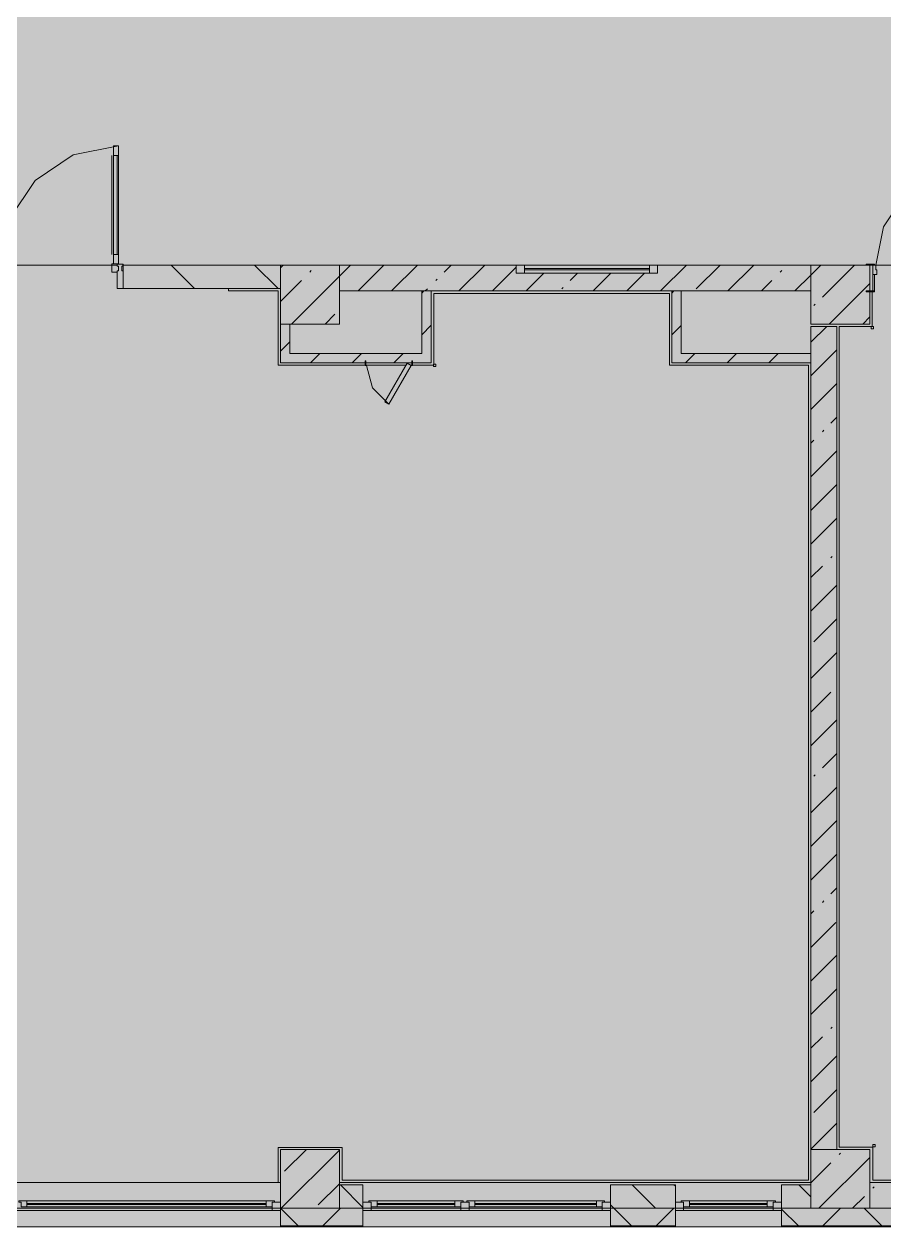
# Model space of a CAD drawing. Header units: millimetres. Extents: x -3817 to 677485, y -22715 to 103890.
# Drawn here: x 24413.6 to 24471.1, y -19605.9 to -19525.6 of the extents above; entities that cross this region are included whole.
import ezdxf

# ---------------------------------------------------------------- set-up
doc = ezdxf.new("R2010")
doc.units = ezdxf.units.MM
doc.layers.add('PDF _Геометрия', color=7, linetype='Continuous', true_color=0x1d1d1d)
doc.layers.add('PDF _Сплошная заливка', color=7, linetype='Continuous', true_color=0xffffff)

msp = doc.modelspace()

# ---------------------------------------------------------------- hatches: boundary and pattern name
at = {"layer": 'PDF _Сплошная заливка', "true_color": 0xd9d9d9, "transparency": 33554559}
for points in [[(24545.772, -19605.855), (24548.4, -19605.855), (24548.4, -19577.982), (24617.059, -19577.982), (24617.059, -19388.539), (24281.166, -19388.539), (24281.166, -19415.783), (24252.821, -19415.783), (24252.821, -19605.855), (24516.41, -19605.855)], [(24466.199, -19543.403), (24466.199, -19541.67), (24455.963, -19541.67), (24455.963, -19542.222), (24446.514, -19542.222), (24446.514, -19541.67), (24434.704, -19541.67), (24434.704, -19543.403), (24465.027, -19543.403)], [(24466.199, -19545.607), (24470.136, -19545.607), (24470.136, -19543.466), (24470.136, -19543.403), (24470.136, -19541.67), (24466.199, -19541.67), (24466.199, -19544.746)], [(24467.931, -19600.723), (24467.931, -19545.765), (24466.199, -19545.765), (24466.199, -19600.723), (24467.856, -19600.723)], [(24466.199, -19548.206), (24466.199, -19547.576), (24457.538, -19547.576), (24457.538, -19548.206), (24465.027, -19548.206)]]:
    msp.add_hatch(color=254, dxfattribs=at).paths.add_polyline_path(points)
h = msp.add_hatch(color=254, dxfattribs=at)
h.paths.add_polyline_path([(24399.272, -19543.245), (24407.303, -19543.245), (24407.303, -19541.67), (24399.272, -19541.67)], flags=0)
h.paths.add_polyline_path([(24428.325, -19543.245), (24430.767, -19543.245), (24430.767, -19541.67), (24420.255, -19541.67), (24420.255, -19543.245)], flags=0)
at = {"layer": 'PDF _Сплошная заливка', "true_color": 0xcdcdcd, "transparency": 33554559}
h = msp.add_hatch(color=254, dxfattribs=at)
h.paths.add_polyline_path([(24470.332, -19542.3), (24470.608, -19542.3), (24470.529, -19541.67), (24470.332, -19541.67)], flags=0)
h.paths.add_polyline_path([(24477.143, -19542.3), (24477.419, -19542.3), (24477.419, -19541.67), (24477.222, -19541.67), (24477.222, -19541.985)], flags=0)
at = {"layer": 'PDF _Сплошная заливка', "true_color": 0xd9d9d9, "transparency": 33554559}
h = msp.add_hatch(color=254, dxfattribs=at)
h.paths.add_polyline_path([(24465.027, -19604.66), (24466.199, -19604.66), (24466.199, -19603.086), (24464.23, -19603.086), (24464.23, -19604.66)], flags=0)
h.paths.add_polyline_path([(24400.217, -19604.66), (24406.358, -19604.66), (24406.358, -19603.086), (24400.217, -19603.086), (24400.217, -19604.124)], flags=0)
h.paths.add_polyline_path([(24382.343, -19604.66), (24388.249, -19604.66), (24388.249, -19603.086), (24382.343, -19603.086)], flags=0)
h.paths.add_polyline_path([(24457.144, -19604.66), (24457.144, -19603.086), (24452.813, -19603.086), (24452.813, -19604.66)], flags=0)
h.paths.add_polyline_path([(24434.704, -19604.66), (24436.278, -19604.66), (24436.278, -19603.086), (24434.704, -19603.086), (24434.704, -19603.535)], flags=0)
h.paths.add_polyline_path([(24292.976, -19604.66), (24300.063, -19604.66), (24300.063, -19603.086), (24292.976, -19603.086), (24292.976, -19604.653), (24289.04, -19604.653), (24289.04, -19603.086), (24287.071, -19603.086), (24287.071, -19604.66), (24289.04, -19604.66)], flags=0)
h.paths.add_polyline_path([(24363.84, -19604.66), (24365.808, -19604.66), (24365.808, -19603.086), (24363.84, -19603.086), (24363.84, -19603.611)], flags=0)
h.paths.add_polyline_path([(24328.408, -19604.66), (24330.377, -19604.66), (24330.377, -19603.086), (24328.408, -19603.086), (24328.408, -19603.828)], flags=0)
h.paths.add_polyline_path([(24352.817, -19604.66), (24352.817, -19603.086), (24346.912, -19603.086), (24346.912, -19604.66)], flags=0)
h.paths.add_polyline_path([(24279.985, -19604.66), (24279.985, -19603.086), (24275.103, -19603.086), (24275.103, -19604.66)], flags=0)
h.paths.add_polyline_path([(24254.238, -19604.66), (24254.631, -19604.66), (24254.631, -19603.086), (24254.238, -19603.086)], flags=0)
h = msp.add_hatch(color=254, dxfattribs=at)
h.paths.add_polyline_path([(24501.729, -19605.841), (24507.536, -19605.841), (24507.536, -19604.66), (24479.19, -19604.66), (24479.19, -19605.841), (24487.048, -19605.841)], flags=0)
h.paths.add_polyline_path([(24547.219, -19605.841), (24547.219, -19604.66), (24514.622, -19604.66), (24514.622, -19605.841), (24545.772, -19605.841)], flags=0)
h.paths.add_polyline_path([(24465.027, -19605.841), (24472.104, -19605.841), (24472.104, -19604.66), (24464.23, -19604.66), (24464.23, -19605.841)], flags=0)
h.paths.add_polyline_path([(24452.813, -19605.841), (24457.144, -19605.841), (24457.144, -19604.66), (24452.813, -19604.66)], flags=0)
h.paths.add_polyline_path([(24436.278, -19605.841), (24436.278, -19604.66), (24430.767, -19604.66), (24430.767, -19605.841), (24434.704, -19605.841)], flags=0)
h.paths.add_polyline_path([(24406.358, -19605.841), (24406.358, -19604.66), (24397.044, -19604.66), (24397.044, -19605.841), (24400.217, -19605.841)], flags=0)

# ---------------------------------------------------------------- linework, layer by layer
at = {"layer": 'PDF _Геометрия', "color": 9, "lineweight": 9, "true_color": 0xb7b7b7}
for points in [[(24407.697, -19542.143), (24408.051, -19542.143), (24408.051, -19541.592), (24407.618, -19541.592), (24407.618, -19537.143), (24409.842, -19537.739), (24411.471, -19539.367), (24412.067, -19541.592), (24412.666, -19538.579), (24414.373, -19536.024), (24416.927, -19534.317), (24419.94, -19533.718), (24419.94, -19541.592), (24419.507, -19541.592), (24419.507, -19542.143), (24419.862, -19542.143)], [(24419.515, -19534.348), (24419.515, -19540.962)], [(24419.94, -19534.348), (24419.625, -19534.348)], [(24419.862, -19534.348), (24419.862, -19540.962)], [(24470.529, -19541.67), (24471.039, -19539.109), (24472.489, -19536.938), (24474.661, -19535.487), (24477.222, -19534.978)], [(24419.94, -19540.962), (24419.625, -19540.962)], [(24419.94, -19541.749), (24419.94, -19542.064)], [(24427.302, -19541.67), (24420.223, -19541.67), (24469.899, -19541.67)], [(24479.104, -19602.771), (24470.327, -19602.771), (24470.327, -19600.566), (24468.088, -19600.566), (24468.088, -19545.765), (24470.293, -19545.765), (24470.293, -19543.56), (24470.293, -19543.466), (24470.293, -19543.56), (24470.293, -19545.765), (24468.088, -19545.765), (24468.088, -19600.566), (24470.327, -19600.566), (24470.327, -19602.771), (24479.104, -19602.771)], [(24436.515, -19548.371), (24436.916, -19549.867), (24438.011, -19550.962)]]:
    msp.add_lwpolyline(points, dxfattribs=at)
for points in [[(24419.625, -19541.592), (24419.94, -19541.592), (24419.94, -19533.718), (24419.625, -19533.718), (24419.625, -19541.592), (24419.94, -19541.592), (24419.94, -19533.718), (24419.625, -19533.718)], [(24419.894, -19541.67), (24407.664, -19541.67)], [(24470.45, -19541.67), (24470.45, -19541.607), (24469.899, -19541.607), (24469.899, -19541.67)], [(24470.332, -19543.403), (24470.332, -19541.67), (24470.136, -19541.67), (24470.136, -19543.403)], [(24470.529, -19541.67), (24470.332, -19541.67), (24470.332, -19542.3), (24470.608, -19542.3), (24470.608, -19541.985), (24470.529, -19541.985)], [(24470.45, -19541.678), (24470.45, -19541.67), (24470.332, -19541.67), (24470.332, -19541.678)], [(24470.45, -19541.67), (24476.907, -19541.67)], [(24470.45, -19543.403), (24470.45, -19542.3), (24470.332, -19542.3), (24470.332, -19543.403)], [(24427.302, -19543.245), (24427.302, -19543.403), (24430.609, -19543.403), (24430.609, -19548.363), (24439.148, -19548.363), (24430.609, -19548.363), (24430.609, -19543.403), (24427.302, -19543.403)], [(24439.493, -19548.363), (24441.003, -19548.363), (24441.003, -19543.56), (24456.75, -19543.56), (24456.75, -19548.363), (24466.041, -19548.363), (24466.041, -19602.771), (24434.884, -19602.771), (24434.884, -19600.605), (24430.609, -19600.605), (24430.609, -19602.928), (24430.609, -19600.605), (24434.884, -19600.605), (24434.884, -19602.771), (24466.041, -19602.771), (24466.041, -19548.363), (24456.75, -19548.363), (24456.75, -19543.56), (24441.003, -19543.56), (24441.003, -19548.363)], [(24470.45, -19543.466), (24470.45, -19543.403), (24469.899, -19543.403), (24469.899, -19543.466)], [(24436.475, -19548.056), (24436.436, -19548.056), (24436.436, -19548.371), (24436.475, -19548.371)], [(24438.011, -19550.962), (24439.507, -19548.371), (24439.234, -19548.213), (24437.738, -19550.805)], [(24439.546, -19548.056), (24439.546, -19548.371), (24439.585, -19548.371), (24439.585, -19548.056)]]:
    msp.add_lwpolyline(points, close=True, dxfattribs=at)
at = {"layer": 'PDF _Геометрия', "color": 8, "lineweight": 9, "true_color": 0x737373}
for points in [[(24420.177, -19542.064), (24420.177, -19541.749), (24420.255, -19541.749), (24420.255, -19541.615), (24419.862, -19541.615), (24419.862, -19541.749), (24419.94, -19541.749), (24419.94, -19542.064), (24419.862, -19542.064), (24419.862, -19543.245), (24420.255, -19543.245), (24420.255, -19542.064)], [(24420.255, -19543.245), (24430.767, -19543.245), (24430.767, -19541.67), (24420.255, -19541.67)], [(24434.704, -19541.67), (24430.767, -19541.67), (24430.767, -19545.607), (24434.704, -19545.607)], [(24447.066, -19541.67), (24447.066, -19542.222), (24446.514, -19542.222), (24446.514, -19541.67)], [(24455.963, -19541.67), (24455.963, -19542.222), (24455.412, -19542.222), (24455.412, -19541.67)], [(24470.214, -19545.777), (24470.214, -19545.93), (24470.372, -19545.93), (24470.372, -19545.777)], [(24441.141, -19548.292), (24440.987, -19548.292), (24440.987, -19548.45), (24441.141, -19548.45)], [(24470.339, -19600.558), (24470.492, -19600.558), (24470.492, -19600.401), (24470.339, -19600.401)], [(24434.704, -19600.723), (24430.767, -19600.723), (24430.767, -19604.66), (24434.704, -19604.66)], [(24470.136, -19600.723), (24466.199, -19600.723), (24466.199, -19604.66), (24470.136, -19604.66)], [(24457.144, -19604.66), (24457.144, -19603.086), (24452.813, -19603.086), (24452.813, -19604.66)], [(24430.373, -19604.172), (24413.287, -19604.172), (24413.287, -19604.251), (24413.445, -19604.251), (24413.445, -19604.566), (24430.216, -19604.566), (24430.216, -19604.251), (24430.373, -19604.251)], [(24430.216, -19604.802), (24430.216, -19604.251), (24430.767, -19604.251), (24430.767, -19604.802)], [(24436.278, -19604.802), (24436.278, -19604.251), (24436.83, -19604.251), (24436.83, -19604.802)], [(24442.971, -19604.172), (24436.672, -19604.172), (24436.672, -19604.251), (24436.83, -19604.251), (24436.83, -19604.566), (24442.814, -19604.566), (24442.814, -19604.251), (24442.971, -19604.251)], [(24442.814, -19604.802), (24442.814, -19604.251), (24443.365, -19604.251), (24443.365, -19604.802)], [(24452.42, -19604.172), (24443.207, -19604.172), (24443.207, -19604.251), (24443.365, -19604.251), (24443.365, -19604.566), (24452.262, -19604.566), (24452.262, -19604.251), (24452.42, -19604.251)], [(24452.262, -19604.802), (24452.262, -19604.251), (24452.813, -19604.251), (24452.813, -19604.802)], [(24457.144, -19604.802), (24457.144, -19604.251), (24457.695, -19604.251), (24457.695, -19604.802)], [(24463.837, -19604.172), (24457.538, -19604.172), (24457.538, -19604.251), (24457.695, -19604.251), (24457.695, -19604.566), (24463.679, -19604.566), (24463.679, -19604.251), (24463.837, -19604.251)], [(24463.679, -19604.802), (24463.679, -19604.251), (24464.23, -19604.251), (24464.23, -19604.802)]]:
    msp.add_lwpolyline(points, close=True, dxfattribs=at)
for points in [[(24425.037, -19543.245), (24423.462, -19541.67)], [(24430.604, -19543.245), (24429.03, -19541.67)], [(24430.767, -19541.851), (24430.947, -19541.67)], [(24430.767, -19543.245), (24430.767, -19547.576), (24430.767, -19548.206), (24440.845, -19548.206), (24440.845, -19547.576), (24440.845, -19543.403), (24440.215, -19543.403), (24434.704, -19543.403), (24434.704, -19541.67), (24466.199, -19541.67), (24466.199, -19543.403), (24457.538, -19543.403)], [(24431.5, -19545.607), (24434.704, -19542.404), (24435.437, -19541.67)], [(24435.95, -19543.403), (24437.682, -19541.67)], [(24438.195, -19543.403), (24439.927, -19541.67)], [(24441.707, -19542.136), (24442.172, -19541.67)], [(24442.685, -19543.403), (24444.417, -19541.67)], [(24444.93, -19543.403), (24446.514, -19541.818)], [(24455.963, -19541.67), (24446.514, -19541.67)], [(24455.412, -19541.907), (24447.066, -19541.907)], [(24455.412, -19541.985), (24447.066, -19541.985)], [(24456.155, -19543.403), (24457.887, -19541.67)], [(24458.544, -19543.258), (24460.132, -19541.67)], [(24460.645, -19543.403), (24462.377, -19541.67)], [(24465.135, -19543.403), (24466.199, -19542.339), (24466.867, -19541.67)], [(24469.899, -19541.67), (24466.199, -19541.67), (24466.199, -19545.607), (24470.136, -19545.607), (24470.136, -19543.466)], [(24466.963, -19543.82), (24469.112, -19541.67)], [(24470.136, -19543.403), (24470.136, -19541.67)], [(24430.767, -19544.096), (24432.165, -19542.697)], [(24432.727, -19542.136), (24432.82, -19542.043)], [(24441.145, -19542.697), (24441.239, -19542.604)], [(24446.514, -19542.222), (24455.963, -19542.222)], [(24447.175, -19543.403), (24448.356, -19542.222)], [(24450.125, -19542.697), (24450.601, -19542.222)], [(24451.665, -19543.403), (24452.846, -19542.222)], [(24453.91, -19543.403), (24455.091, -19542.222)], [(24462.89, -19543.403), (24463.595, -19542.697)], [(24464.156, -19542.136), (24464.25, -19542.043)], [(24440.215, -19543.403), (24440.215, -19547.576), (24431.397, -19547.576), (24431.397, -19545.607)], [(24440.215, -19543.538), (24440.351, -19543.403)], [(24440.44, -19543.403), (24440.584, -19543.258)], [(24440.845, -19543.403), (24456.908, -19543.403)], [(24449.564, -19543.258), (24449.657, -19543.165)], [(24456.908, -19543.549), (24457.054, -19543.403)], [(24467.931, -19600.723), (24467.931, -19545.765), (24466.199, -19545.765), (24466.199, -19547.576), (24457.538, -19547.576), (24457.538, -19543.403), (24456.908, -19543.403), (24456.908, -19548.206), (24457.538, -19548.206), (24466.199, -19548.206), (24466.199, -19603.086), (24466.199, -19604.66), (24464.23, -19604.66), (24464.23, -19603.086), (24466.199, -19603.086), (24466.199, -19602.928)], [(24467.42, -19545.607), (24470.136, -19542.892)], [(24466.401, -19544.381), (24466.495, -19544.288)], [(24433.745, -19545.607), (24434.41, -19544.942)], [(24469.665, -19545.607), (24470.136, -19545.137)], [(24440.215, -19546.322), (24440.845, -19545.692)], [(24456.908, -19546.332), (24457.538, -19545.703)], [(24466.199, -19546.829), (24467.263, -19545.765)], [(24430.767, -19547.419), (24431.397, -19546.789)], [(24432.764, -19548.206), (24433.394, -19547.576)], [(24435.548, -19548.206), (24436.178, -19547.576)], [(24438.332, -19548.206), (24438.962, -19547.576)], [(24457.818, -19548.206), (24458.448, -19547.576)], [(24460.602, -19548.206), (24461.232, -19547.576)], [(24463.386, -19548.206), (24464.016, -19547.576)], [(24466.199, -19549.074), (24467.931, -19547.341)], [(24466.199, -19548.206), (24466.199, -19547.576)], [(24466.17, -19548.206), (24466.199, -19548.177)], [(24466.199, -19551.319), (24467.931, -19549.586)], [(24467.524, -19552.238), (24467.931, -19551.831)], [(24466.963, -19552.8), (24467.056, -19552.706)], [(24466.199, -19553.564), (24466.401, -19553.361)], [(24466.199, -19555.809), (24467.931, -19554.076)], [(24466.199, -19558.054), (24467.931, -19556.321)], [(24466.199, -19560.299), (24467.931, -19558.566)], [(24467.524, -19561.218), (24467.617, -19561.125)], [(24466.199, -19562.544), (24466.963, -19561.779)], [(24466.199, -19564.788), (24467.931, -19563.056)], [(24466.401, -19566.831), (24467.931, -19565.301)], [(24466.199, -19569.278), (24467.931, -19567.546)], [(24466.199, -19571.523), (24467.524, -19570.198)], [(24466.199, -19573.768), (24467.931, -19572.036)], [(24466.963, -19575.249), (24467.931, -19574.281)], [(24466.401, -19575.811), (24466.495, -19575.717)], [(24466.199, -19578.258), (24467.931, -19576.526)], [(24466.199, -19580.503), (24467.931, -19578.771)], [(24466.199, -19582.748), (24467.931, -19581.016)], [(24467.524, -19583.668), (24467.931, -19583.261)], [(24466.963, -19584.229), (24467.056, -19584.136)], [(24466.199, -19584.993), (24466.401, -19584.791)], [(24466.199, -19587.238), (24467.861, -19585.576)], [(24466.199, -19589.483), (24467.931, -19587.751)], [(24466.199, -19591.728), (24467.931, -19589.996)], [(24467.524, -19592.648), (24467.617, -19592.555)], [(24466.199, -19593.973), (24466.963, -19593.209)], [(24466.199, -19596.218), (24467.931, -19594.486)], [(24466.401, -19598.261), (24467.931, -19596.731)], [(24466.199, -19600.708), (24467.931, -19598.976)], [(24430.817, -19604.66), (24434.704, -19600.773)], [(24431.043, -19602.189), (24432.509, -19600.723)], [(24466.737, -19604.66), (24470.136, -19601.261)], [(24468.085, -19601.067), (24468.179, -19600.973)], [(24466.199, -19602.953), (24467.524, -19601.628)], [(24400.217, -19602.928), (24430.767, -19602.928), (24430.609, -19602.928)], [(24433.288, -19604.434), (24434.704, -19603.018)], [(24434.704, -19602.928), (24466.199, -19602.928), (24434.704, -19602.928)], [(24514.622, -19602.928), (24507.536, -19602.928), (24507.536, -19604.66), (24479.19, -19604.66), (24479.19, -19602.928), (24472.104, -19602.928), (24472.104, -19604.66), (24470.136, -19604.66), (24470.136, -19602.928), (24472.104, -19602.928), (24472.104, -19604.66), (24472.104, -19605.855), (24472.104, -19604.66), (24470.136, -19604.66), (24467.931, -19604.66), (24466.199, -19604.66)], [(24430.767, -19603.086), (24430.767, -19604.66), (24436.278, -19604.66), (24436.278, -19603.086), (24434.704, -19603.086)], [(24436.278, -19604.595), (24434.769, -19603.086)], [(24455.83, -19604.66), (24454.255, -19603.086)], [(24457.144, -19603.19), (24457.039, -19603.086)], [(24466.199, -19603.894), (24465.391, -19603.086)], [(24470.33, -19603.312), (24470.424, -19603.218)], [(24394.39, -19604.66), (24394.39, -19605.855), (24394.39, -19604.66), (24388.249, -19604.66), (24388.249, -19605.855), (24388.249, -19604.66), (24394.39, -19604.66), (24397.044, -19604.66), (24406.358, -19604.66), (24406.358, -19605.855), (24406.358, -19604.66), (24430.767, -19604.66)], [(24452.813, -19604.66), (24436.278, -19604.66), (24436.278, -19605.855), (24436.278, -19604.66), (24430.767, -19604.66), (24430.767, -19605.855), (24430.767, -19604.66), (24406.358, -19604.66)], [(24413.287, -19604.172), (24430.373, -19604.172)], [(24413.838, -19604.172), (24413.838, -19604.566)], [(24413.838, -19604.33), (24429.822, -19604.33)], [(24429.822, -19604.408), (24413.838, -19604.408)], [(24429.822, -19604.172), (24429.822, -19604.566)], [(24430.767, -19604.251), (24430.216, -19604.251)], [(24431.957, -19605.841), (24430.776, -19604.66)], [(24433.588, -19605.841), (24434.769, -19604.66)], [(24436.83, -19604.251), (24436.278, -19604.251)], [(24464.23, -19604.66), (24457.144, -19604.66), (24457.144, -19605.855), (24457.144, -19604.66), (24452.813, -19604.66), (24452.813, -19605.855), (24452.813, -19604.66), (24436.278, -19604.66)], [(24436.672, -19604.172), (24442.971, -19604.172)], [(24437.223, -19604.172), (24437.223, -19604.566)], [(24437.223, -19604.33), (24442.42, -19604.33)], [(24442.42, -19604.408), (24437.223, -19604.408)], [(24442.42, -19604.172), (24442.42, -19604.566)], [(24443.365, -19604.251), (24442.814, -19604.251)], [(24443.207, -19604.172), (24452.42, -19604.172)], [(24443.759, -19604.172), (24443.759, -19604.566)], [(24443.759, -19604.33), (24451.868, -19604.33)], [(24451.868, -19604.408), (24443.759, -19604.408)], [(24451.868, -19604.172), (24451.868, -19604.566)], [(24452.813, -19604.251), (24452.262, -19604.251)], [(24454.227, -19605.841), (24453.046, -19604.66), (24452.813, -19604.427)], [(24455.858, -19605.841), (24457.039, -19604.66)], [(24457.686, -19604.251), (24457.144, -19604.251)], [(24467.931, -19604.66), (24464.23, -19604.66), (24464.23, -19605.855), (24464.23, -19604.66), (24457.144, -19604.66)], [(24457.538, -19604.172), (24463.837, -19604.172)], [(24458.089, -19604.172), (24458.089, -19604.566)], [(24458.089, -19604.33), (24463.285, -19604.33)], [(24463.285, -19604.408), (24458.089, -19604.408)], [(24463.285, -19604.172), (24463.285, -19604.566)], [(24464.23, -19604.251), (24463.679, -19604.251)], [(24466.993, -19605.841), (24468.174, -19604.66)], [(24468.982, -19604.66), (24469.769, -19603.873)], [(24470.93, -19605.841), (24469.749, -19604.66)], [(24406.358, -19604.802), (24430.767, -19604.802)], [(24436.278, -19604.802), (24452.813, -19604.802)], [(24457.144, -19604.802), (24464.23, -19604.802)], [(24465.363, -19605.841), (24464.23, -19604.709)], [(24430.767, -19605.841), (24436.278, -19605.841)], [(24452.813, -19605.841), (24457.144, -19605.841)], [(24464.23, -19605.841), (24472.104, -19605.841)]]:
    msp.add_lwpolyline(points, dxfattribs=at)
at = {"layer": 'PDF _Геометрия', "color": 7, "lineweight": 9}
for points in [[(24346.912, -19605.904), (24352.817, -19605.904), (24359.903, -19605.904), (24365.808, -19605.904), (24382.343, -19605.904), (24388.249, -19605.904), (24394.39, -19605.904), (24397.044, -19605.904), (24406.358, -19605.904), (24430.767, -19605.904), (24436.278, -19605.904), (24452.813, -19605.904), (24457.144, -19605.904), (24464.23, -19605.904), (24472.104, -19605.904), (24479.19, -19605.904), (24507.536, -19605.904), (24514.622, -19605.904), (24547.219, -19605.904), (24548.424, -19605.904), (24548.463, -19605.904), (24548.463, -19601.117), (24548.463, -19599.149), (24548.463, -19601.117)], [(24426.83, -19605.904), (24430.767, -19605.904), (24426.83, -19605.904)], [(24430.767, -19605.865), (24436.278, -19605.865)], [(24452.813, -19605.865), (24457.144, -19605.865)], [(24459.506, -19605.904), (24464.23, -19605.904), (24459.506, -19605.904)], [(24464.23, -19605.865), (24472.104, -19605.865)]]:
    msp.add_lwpolyline(points, dxfattribs=at)
for points in [[(24414.232, -19605.904), (24418.169, -19605.904)], [(24420.531, -19605.904), (24424.468, -19605.904)], [(24439.822, -19605.904), (24444.546, -19605.904)], [(24446.908, -19605.904), (24450.845, -19605.904)], [(24453.207, -19605.904), (24457.144, -19605.904)]]:
    msp.add_lwpolyline(points, close=True, dxfattribs=at)
at = {"layer": 'PDF _Сплошная заливка', "color": 254, "lineweight": 35, "true_color": 0xcdcdcd, "transparency": 33554559}
for points in [[(24419.625, -19541.592), (24419.94, -19541.592), (24419.625, -19533.718), (24419.94, -19533.718)], [(24470.45, -19541.67), (24470.45, -19541.607), (24469.899, -19541.67)], [(24470.45, -19543.403), (24470.45, -19542.3), (24470.332, -19543.403), (24470.332, -19542.3)], [(24470.45, -19543.466), (24470.45, -19543.403), (24469.899, -19543.466)], [(24438.011, -19550.962), (24439.507, -19548.371), (24437.738, -19550.805), (24439.234, -19548.213)]]:
    msp.add_solid(points, dxfattribs=at)
at = {"layer": 'PDF _Сплошная заливка', "color": 254, "lineweight": 35, "true_color": 0xd9d9d9, "transparency": 33554559}
for points in [[(24434.704, -19545.607), (24434.704, -19541.67), (24430.767, -19545.607), (24430.767, -19541.67)], [(24440.845, -19547.576), (24440.845, -19543.403), (24440.215, -19547.576), (24440.215, -19543.403)], [(24457.538, -19548.206), (24457.538, -19543.403), (24456.908, -19548.206), (24456.908, -19543.403)], [(24431.397, -19547.576), (24431.397, -19545.607), (24430.767, -19547.576), (24430.767, -19545.607)], [(24430.767, -19548.206), (24440.845, -19548.206), (24430.767, -19547.576), (24440.845, -19547.576)], [(24434.704, -19604.66), (24434.704, -19600.723), (24430.767, -19604.66), (24430.767, -19600.723)], [(24470.136, -19604.66), (24470.136, -19600.723), (24466.199, -19604.66), (24466.199, -19600.723)], [(24470.136, -19604.66), (24472.104, -19604.66), (24470.136, -19602.928), (24472.104, -19602.928)]]:
    msp.add_solid(points, dxfattribs=at)
at = {"layer": 'PDF _Сплошная заливка', "color": 254, "lineweight": 35, "true_color": 0xd7d7d7, "transparency": 33554559}
msp.add_solid([(24470.332, -19543.403), (24470.332, -19541.67), (24470.136, -19543.403), (24470.136, -19541.67)], dxfattribs=at)

doc.saveas('drawing.dxf')
